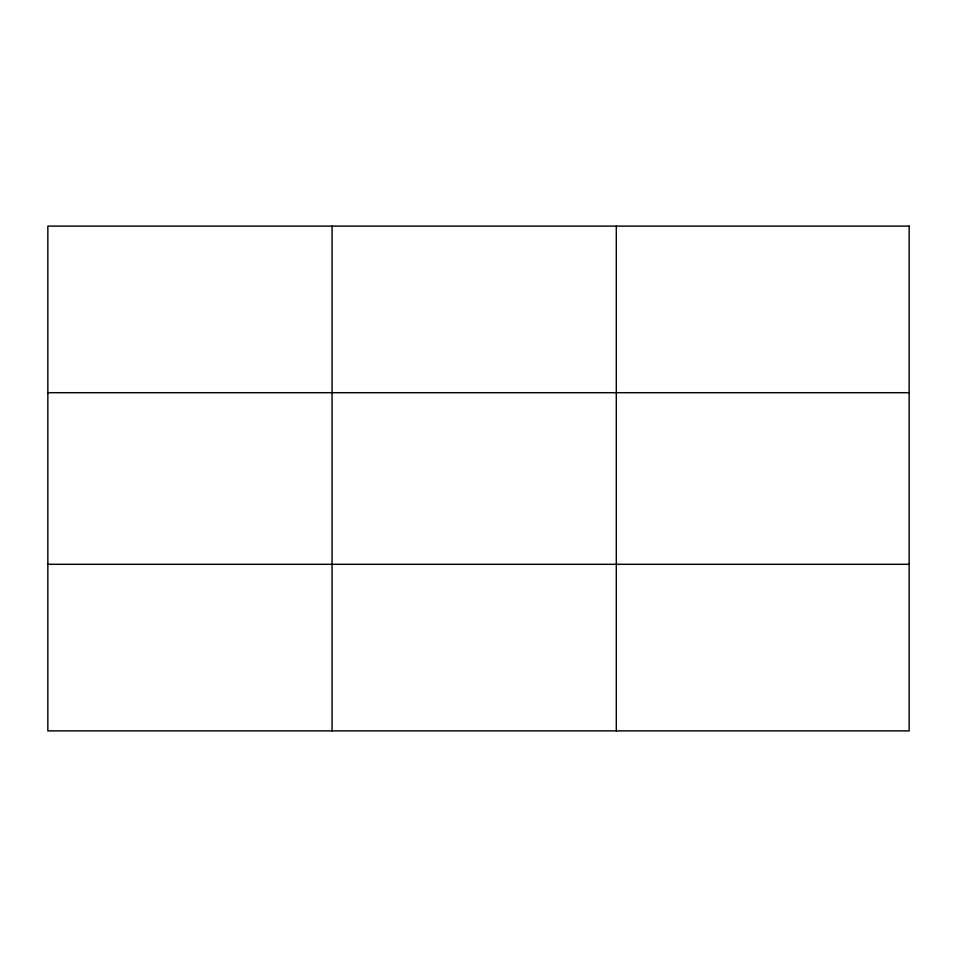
<?xml version="1.0" encoding="UTF-8"?>
<svg xmlns="http://www.w3.org/2000/svg" width="957" height="957" viewBox="0 0 957 957"><rect width="100%" height="100%" fill="white"/><g stroke="black" fill="none" stroke-linecap="round" stroke-linejoin="round"><path stroke-width="1.44" d="M332.079 226.115L332.079 730.885M616.308 226.115L616.308 730.885M47.85 392.693L909.15 392.693M47.85 564.307L909.15 564.307M909.15 226.115L909.15 730.885L47.85 730.885L47.85 226.115L909.15 226.115"/></g></svg>
